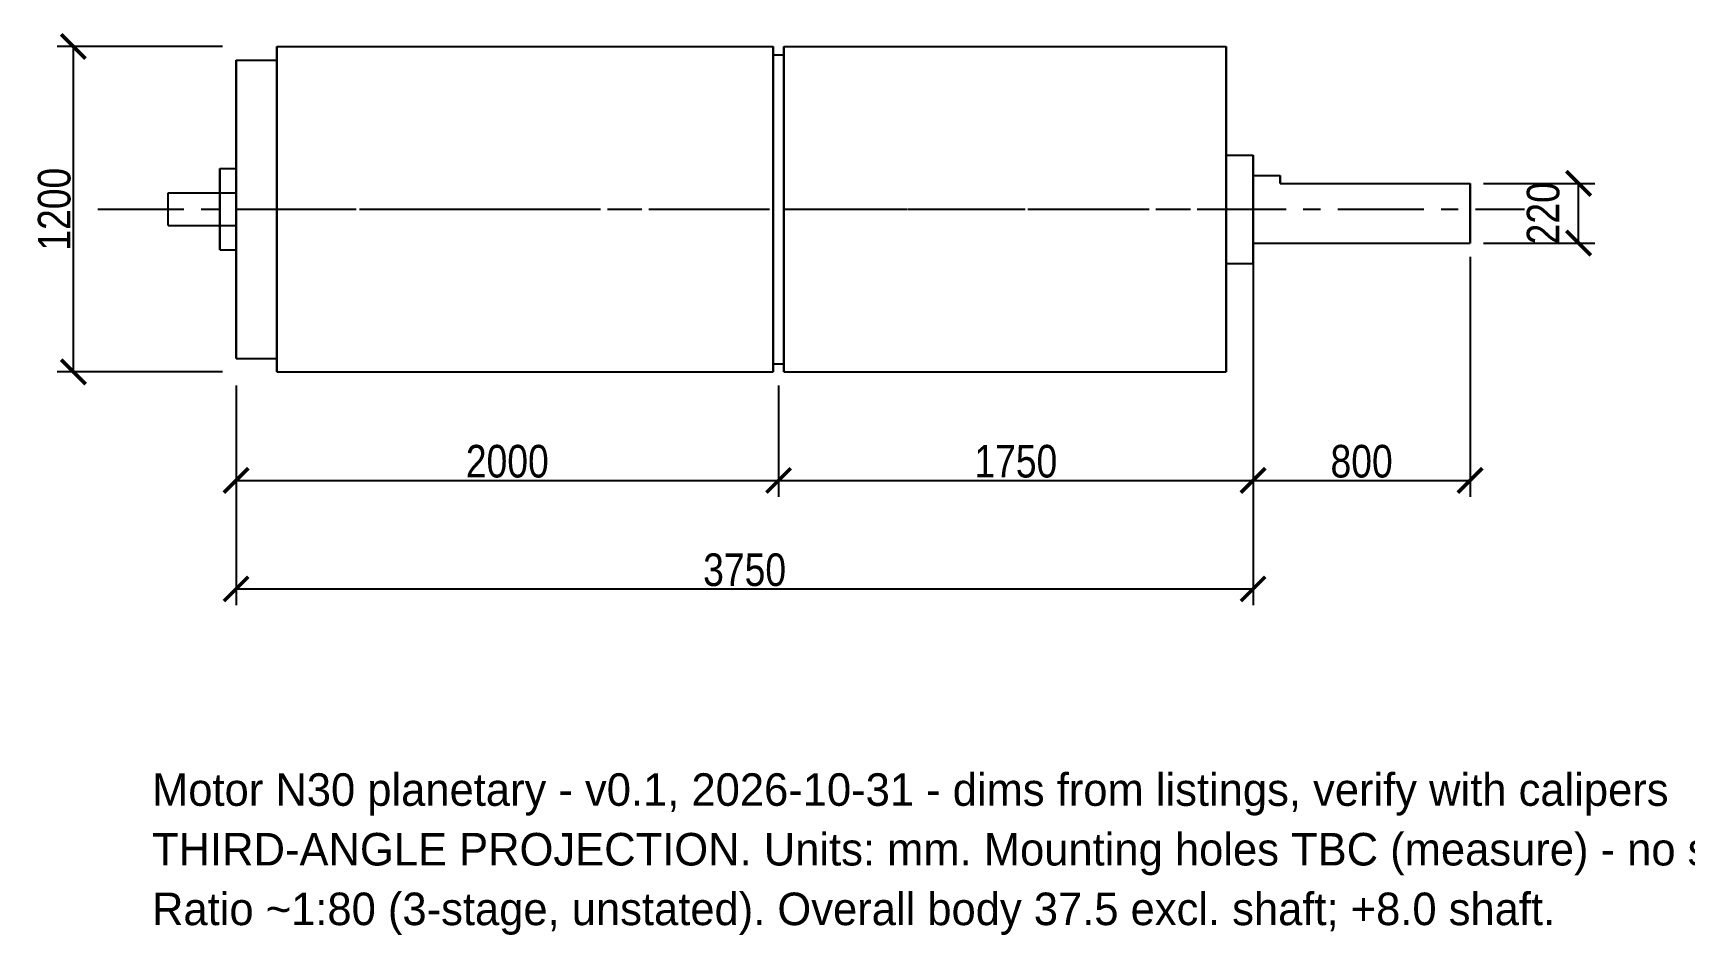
# Model space of a CAD drawing. Header units: millimetres. Extents: x -7.5 to 84.9, y -26.8 to 36.
# Drawn here: x -7.5 to 53.4, y -26.8 to 6.5 of the extents above; entities that cross this region are included whole.
import ezdxf

# ---------------------------------------------------------------- set-up
doc = ezdxf.new("R2010")
doc.units = ezdxf.units.MM
doc.linetypes.add('CENTER', pattern=[5.08, 3.175, -0.635, 0.635, -0.635])
doc.linetypes.add('DASHED', pattern=[1.524, 1.27, -0.254])
for name, color, linetype in [('CENTER', 1, 'CENTER'), ('DIMS', 3, 'Continuous'), ('HIDDEN', 8, 'DASHED'), ('TEXT', 7, 'Continuous'), ('VISIBLE', 7, 'Continuous')]:
    doc.layers.add(name, color=color, linetype=linetype)
doc.styles.add('OpenSansCondensed-Light', font='OpenSansCondensed-Light.ttf')
doc.dimstyles.new('EZDXF', dxfattribs={"dimtxt": 0.25, "dimasz": 0.175, "dimexe": 0.375, "dimexo": 0.125, "dimgap": 0.1, "dimtad": 1, "dimlfac": 100, "dimzin": 12, "dimdsep": 46, "dimtxsty": 'OpenSansCondensed-Light', "dimblk": 'ARCHTICK', "dimcen": 2.5, "dimazin": 3, "dimtfac": 0.5, "dimtmove": 2, "dimatfit": 3})

# ---------------------------------------------------------------- blocks, each defined once
blk = doc.blocks.new('_ARCHTICK')
at = {"color": 0, "linetype": 'BYBLOCK', "const_width": 0.15}
blk.add_lwpolyline([(-0.5, -0.5), (0.5, 0.5)], dxfattribs=at)

msp = doc.modelspace()

# ---------------------------------------------------------------- linework, layer by layer
at = {"layer": 'CENTER'}
msp.add_line((-5.1, 0), (47.5, 0), dxfattribs=at)
at = {"layer": 'HIDDEN'}
for points in [[(0, 0), (0, 0.117), (0, 0.234), (0, 0.3511), (0, 0.4681), (0, 0.5851), (0, 0.7021), (0, 0.8191), (0, 0.9362), (0, 1.0532), (0, 1.1702), (0, 1.2872), (0, 1.4043), (0, 1.5213), (0, 1.6383), (0, 1.7553), (0, 1.8723), (0, 1.9894), (0, 2.1064), (0, 2.2234), (0, 2.3404), (0, 2.4574), (0, 2.5745), (0, 2.6915), (0, 2.8085), (0, 2.9255), (0, 3.0426), (0, 3.1596), (0, 3.2766), (0, 3.3936), (0, 3.5106), (0, 3.6277), (0, 3.7447), (0, 3.8617), (0, 3.9787), (0, 4.0957), (0, 4.2128), (0, 4.3298), (0, 4.4468), (0, 4.5638), (0, 4.6809), (0, 4.7979), (0, 4.9149), (0, 5.0319), (0, 5.1489), (0, 5.266), (0, 5.383), (0, 5.5)], [(1.5, 0), (1.5, 0.1277), (1.5, 0.2553), (1.5, 0.383), (1.5, 0.5106), (1.5, 0.6383), (1.5, 0.766), (1.5, 0.8936), (1.5, 1.0213), (1.5, 1.1489), (1.5, 1.2766), (1.5, 1.4043), (1.5, 1.5319), (1.5, 1.6596), (1.5, 1.7872), (1.5, 1.9149), (1.5, 2.0426), (1.5, 2.1702), (1.5, 2.2979), (1.5, 2.4255), (1.5, 2.5532), (1.5, 2.6809), (1.5, 2.8085), (1.5, 2.9362), (1.5, 3.0638), (1.5, 3.1915), (1.5, 3.3191), (1.5, 3.4468), (1.5, 3.5745), (1.5, 3.7021), (1.5, 3.8298), (1.5, 3.9574), (1.5, 4.0851), (1.5, 4.2128), (1.5, 4.3404), (1.5, 4.4681), (1.5, 4.5957), (1.5, 4.7234), (1.5, 4.8511), (1.5, 4.9787), (1.5, 5.1064), (1.5, 5.234), (1.5, 5.3617), (1.5, 5.4894), (1.5, 5.617), (1.5, 5.7447), (1.5, 5.8723), (1.5, 6)], [(1.5, 0), (1.5, 0.117), (1.5, 0.234), (1.5, 0.3511), (1.5, 0.4681), (1.5, 0.5851), (1.5, 0.7021), (1.5, 0.8191), (1.5, 0.9362), (1.5, 1.0532), (1.5, 1.1702), (1.5, 1.2872), (1.5, 1.4043), (1.5, 1.5213), (1.5, 1.6383), (1.5, 1.7553), (1.5, 1.8723), (1.5, 1.9894), (1.5, 2.1064), (1.5, 2.2234), (1.5, 2.3404), (1.5, 2.4574), (1.5, 2.5745), (1.5, 2.6915), (1.5, 2.8085), (1.5, 2.9255), (1.5, 3.0426), (1.5, 3.1596), (1.5, 3.2766), (1.5, 3.3936), (1.5, 3.5106), (1.5, 3.6277), (1.5, 3.7447), (1.5, 3.8617), (1.5, 3.9787), (1.5, 4.0957), (1.5, 4.2128), (1.5, 4.3298), (1.5, 4.4468), (1.5, 4.5638), (1.5, 4.6809), (1.5, 4.7979), (1.5, 4.9149), (1.5, 5.0319), (1.5, 5.1489), (1.5, 5.266), (1.5, 5.383), (1.5, 5.5)], [(1.5, 5.5), (1.5, 5.266), (1.5, 5.0319), (1.5, 4.7979), (1.5, 4.5638), (1.5, 4.3298), (1.5, 4.0957), (1.5, 3.8617), (1.5, 3.6277), (1.5, 3.3936), (1.5, 3.1596), (1.5, 2.9255), (1.5, 2.6915), (1.5, 2.4574), (1.5, 2.2234), (1.5, 1.9894), (1.5, 1.7553), (1.5, 1.5213), (1.5, 1.2872), (1.5, 1.0532), (1.5, 0.8191), (1.5, 0.5851), (1.5, 0.3511), (1.5, 0.117), (1.5, -0.117), (1.5, -0.3511), (1.5, -0.5851), (1.5, -0.8191), (1.5, -1.0532), (1.5, -1.2872), (1.5, -1.5213), (1.5, -1.7553), (1.5, -1.9894), (1.5, -2.2234), (1.5, -2.4574), (1.5, -2.6915), (1.5, -2.9255), (1.5, -3.1596), (1.5, -3.3936), (1.5, -3.6277), (1.5, -3.8617), (1.5, -4.0957), (1.5, -4.3298), (1.5, -4.5638), (1.5, -4.7979), (1.5, -5.0319), (1.5, -5.266), (1.5, -5.5)], [(19.8, 0), (19.8, 0.1277), (19.8, 0.2553), (19.8, 0.383), (19.8, 0.5106), (19.8, 0.6383), (19.8, 0.766), (19.8, 0.8936), (19.8, 1.0213), (19.8, 1.1489), (19.8, 1.2766), (19.8, 1.4043), (19.8, 1.5319), (19.8, 1.6596), (19.8, 1.7872), (19.8, 1.9149), (19.8, 2.0426), (19.8, 2.1702), (19.8, 2.2979), (19.8, 2.4255), (19.8, 2.5532), (19.8, 2.6809), (19.8, 2.8085), (19.8, 2.9362), (19.8, 3.0638), (19.8, 3.1915), (19.8, 3.3191), (19.8, 3.4468), (19.8, 3.5745), (19.8, 3.7021), (19.8, 3.8298), (19.8, 3.9574), (19.8, 4.0851), (19.8, 4.2128), (19.8, 4.3404), (19.8, 4.4681), (19.8, 4.5957), (19.8, 4.7234), (19.8, 4.8511), (19.8, 4.9787), (19.8, 5.1064), (19.8, 5.234), (19.8, 5.3617), (19.8, 5.4894), (19.8, 5.617), (19.8, 5.7447), (19.8, 5.8723), (19.8, 6)], [(19.8, 0), (19.8, 0.1213), (19.8, 0.2426), (19.8, 0.3638), (19.8, 0.4851), (19.8, 0.6064), (19.8, 0.7277), (19.8, 0.8489), (19.8, 0.9702), (19.8, 1.0915), (19.8, 1.2128), (19.8, 1.334), (19.8, 1.4553), (19.8, 1.5766), (19.8, 1.6979), (19.8, 1.8191), (19.8, 1.9404), (19.8, 2.0617), (19.8, 2.183), (19.8, 2.3043), (19.8, 2.4255), (19.8, 2.5468), (19.8, 2.6681), (19.8, 2.7894), (19.8, 2.9106), (19.8, 3.0319), (19.8, 3.1532), (19.8, 3.2745), (19.8, 3.3957), (19.8, 3.517), (19.8, 3.6383), (19.8, 3.7596), (19.8, 3.8809), (19.8, 4.0021), (19.8, 4.1234), (19.8, 4.2447), (19.8, 4.366), (19.8, 4.4872), (19.8, 4.6085), (19.8, 4.7298), (19.8, 4.8511), (19.8, 4.9723), (19.8, 5.0936), (19.8, 5.2149), (19.8, 5.3362), (19.8, 5.4574), (19.8, 5.5787), (19.8, 5.7)], [(19.8, 5.7), (19.8, 5.4574), (19.8, 5.2149), (19.8, 4.9723), (19.8, 4.7298), (19.8, 4.4872), (19.8, 4.2447), (19.8, 4.0021), (19.8, 3.7596), (19.8, 3.517), (19.8, 3.2745), (19.8, 3.0319), (19.8, 2.7894), (19.8, 2.5468), (19.8, 2.3043), (19.8, 2.0617), (19.8, 1.8191), (19.8, 1.5766), (19.8, 1.334), (19.8, 1.0915), (19.8, 0.8489), (19.8, 0.6064), (19.8, 0.3638), (19.8, 0.1213), (19.8, -0.1213), (19.8, -0.3638), (19.8, -0.6064), (19.8, -0.8489), (19.8, -1.0915), (19.8, -1.334), (19.8, -1.5766), (19.8, -1.8191), (19.8, -2.0617), (19.8, -2.3043), (19.8, -2.5468), (19.8, -2.7894), (19.8, -3.0319), (19.8, -3.2745), (19.8, -3.517), (19.8, -3.7596), (19.8, -4.0021), (19.8, -4.2447), (19.8, -4.4872), (19.8, -4.7298), (19.8, -4.9723), (19.8, -5.2149), (19.8, -5.4574), (19.8, -5.7)], [(20.2, 0), (20.2, 0.1277), (20.2, 0.2553), (20.2, 0.383), (20.2, 0.5106), (20.2, 0.6383), (20.2, 0.766), (20.2, 0.8936), (20.2, 1.0213), (20.2, 1.1489), (20.2, 1.2766), (20.2, 1.4043), (20.2, 1.5319), (20.2, 1.6596), (20.2, 1.7872), (20.2, 1.9149), (20.2, 2.0426), (20.2, 2.1702), (20.2, 2.2979), (20.2, 2.4255), (20.2, 2.5532), (20.2, 2.6809), (20.2, 2.8085), (20.2, 2.9362), (20.2, 3.0638), (20.2, 3.1915), (20.2, 3.3191), (20.2, 3.4468), (20.2, 3.5745), (20.2, 3.7021), (20.2, 3.8298), (20.2, 3.9574), (20.2, 4.0851), (20.2, 4.2128), (20.2, 4.3404), (20.2, 4.4681), (20.2, 4.5957), (20.2, 4.7234), (20.2, 4.8511), (20.2, 4.9787), (20.2, 5.1064), (20.2, 5.234), (20.2, 5.3617), (20.2, 5.4894), (20.2, 5.617), (20.2, 5.7447), (20.2, 5.8723), (20.2, 6)], [(20.2, 0), (20.2, 0.1213), (20.2, 0.2426), (20.2, 0.3638), (20.2, 0.4851), (20.2, 0.6064), (20.2, 0.7277), (20.2, 0.8489), (20.2, 0.9702), (20.2, 1.0915), (20.2, 1.2128), (20.2, 1.334), (20.2, 1.4553), (20.2, 1.5766), (20.2, 1.6979), (20.2, 1.8191), (20.2, 1.9404), (20.2, 2.0617), (20.2, 2.183), (20.2, 2.3043), (20.2, 2.4255), (20.2, 2.5468), (20.2, 2.6681), (20.2, 2.7894), (20.2, 2.9106), (20.2, 3.0319), (20.2, 3.1532), (20.2, 3.2745), (20.2, 3.3957), (20.2, 3.517), (20.2, 3.6383), (20.2, 3.7596), (20.2, 3.8809), (20.2, 4.0021), (20.2, 4.1234), (20.2, 4.2447), (20.2, 4.366), (20.2, 4.4872), (20.2, 4.6085), (20.2, 4.7298), (20.2, 4.8511), (20.2, 4.9723), (20.2, 5.0936), (20.2, 5.2149), (20.2, 5.3362), (20.2, 5.4574), (20.2, 5.5787), (20.2, 5.7)], [(20.2, 5.7), (20.2, 5.4574), (20.2, 5.2149), (20.2, 4.9723), (20.2, 4.7298), (20.2, 4.4872), (20.2, 4.2447), (20.2, 4.0021), (20.2, 3.7596), (20.2, 3.517), (20.2, 3.2745), (20.2, 3.0319), (20.2, 2.7894), (20.2, 2.5468), (20.2, 2.3043), (20.2, 2.0617), (20.2, 1.8191), (20.2, 1.5766), (20.2, 1.334), (20.2, 1.0915), (20.2, 0.8489), (20.2, 0.6064), (20.2, 0.3638), (20.2, 0.1213), (20.2, -0.1213), (20.2, -0.3638), (20.2, -0.6064), (20.2, -0.8489), (20.2, -1.0915), (20.2, -1.334), (20.2, -1.5766), (20.2, -1.8191), (20.2, -2.0617), (20.2, -2.3043), (20.2, -2.5468), (20.2, -2.7894), (20.2, -3.0319), (20.2, -3.2745), (20.2, -3.517), (20.2, -3.7596), (20.2, -4.0021), (20.2, -4.2447), (20.2, -4.4872), (20.2, -4.7298), (20.2, -4.9723), (20.2, -5.2149), (20.2, -5.4574), (20.2, -5.7)], [(36.5, 0), (36.5, 0.1277), (36.5, 0.2553), (36.5, 0.383), (36.5, 0.5106), (36.5, 0.6383), (36.5, 0.766), (36.5, 0.8936), (36.5, 1.0213), (36.5, 1.1489), (36.5, 1.2766), (36.5, 1.4043), (36.5, 1.5319), (36.5, 1.6596), (36.5, 1.7872), (36.5, 1.9149), (36.5, 2.0426), (36.5, 2.1702), (36.5, 2.2979), (36.5, 2.4255), (36.5, 2.5532), (36.5, 2.6809), (36.5, 2.8085), (36.5, 2.9362), (36.5, 3.0638), (36.5, 3.1915), (36.5, 3.3191), (36.5, 3.4468), (36.5, 3.5745), (36.5, 3.7021), (36.5, 3.8298), (36.5, 3.9574), (36.5, 4.0851), (36.5, 4.2128), (36.5, 4.3404), (36.5, 4.4681), (36.5, 4.5957), (36.5, 4.7234), (36.5, 4.8511), (36.5, 4.9787), (36.5, 5.1064), (36.5, 5.234), (36.5, 5.3617), (36.5, 5.4894), (36.5, 5.617), (36.5, 5.7447), (36.5, 5.8723), (36.5, 6)], [(36.5, 0), (36.5, 0.0426), (36.5, 0.0851), (36.5, 0.1277), (36.5, 0.1702), (36.5, 0.2128), (36.5, 0.2553), (36.5, 0.2979), (36.5, 0.3404), (36.5, 0.383), (36.5, 0.4255), (36.5, 0.4681), (36.5, 0.5106), (36.5, 0.5532), (36.5, 0.5957), (36.5, 0.6383), (36.5, 0.6809), (36.5, 0.7234), (36.5, 0.766), (36.5, 0.8085), (36.5, 0.8511), (36.5, 0.8936), (36.5, 0.9362), (36.5, 0.9787), (36.5, 1.0213), (36.5, 1.0638), (36.5, 1.1064), (36.5, 1.1489), (36.5, 1.1915), (36.5, 1.234), (36.5, 1.2766), (36.5, 1.3191), (36.5, 1.3617), (36.5, 1.4043), (36.5, 1.4468), (36.5, 1.4894), (36.5, 1.5319), (36.5, 1.5745), (36.5, 1.617), (36.5, 1.6596), (36.5, 1.7021), (36.5, 1.7447), (36.5, 1.7872), (36.5, 1.8298), (36.5, 1.8723), (36.5, 1.9149), (36.5, 1.9574), (36.5, 2)], [(36.5, 2), (36.5, 1.9149), (36.5, 1.8298), (36.5, 1.7447), (36.5, 1.6596), (36.5, 1.5745), (36.5, 1.4894), (36.5, 1.4043), (36.5, 1.3191), (36.5, 1.234), (36.5, 1.1489), (36.5, 1.0638), (36.5, 0.9787), (36.5, 0.8936), (36.5, 0.8085), (36.5, 0.7234), (36.5, 0.6383), (36.5, 0.5532), (36.5, 0.4681), (36.5, 0.383), (36.5, 0.2979), (36.5, 0.2128), (36.5, 0.1277), (36.5, 0.0426), (36.5, -0.0426), (36.5, -0.1277), (36.5, -0.2128), (36.5, -0.2979), (36.5, -0.383), (36.5, -0.4681), (36.5, -0.5532), (36.5, -0.6383), (36.5, -0.7234), (36.5, -0.8085), (36.5, -0.8936), (36.5, -0.9787), (36.5, -1.0638), (36.5, -1.1489), (36.5, -1.234), (36.5, -1.3191), (36.5, -1.4043), (36.5, -1.4894), (36.5, -1.5745), (36.5, -1.6596), (36.5, -1.7447), (36.5, -1.8298), (36.5, -1.9149), (36.5, -2)], [(37.5, 0), (37.5, 0.0426), (37.5, 0.0851), (37.5, 0.1277), (37.5, 0.1702), (37.5, 0.2128), (37.5, 0.2553), (37.5, 0.2979), (37.5, 0.3404), (37.5, 0.383), (37.5, 0.4255), (37.5, 0.4681), (37.5, 0.5106), (37.5, 0.5532), (37.5, 0.5957), (37.5, 0.6383), (37.5, 0.6809), (37.5, 0.7234), (37.5, 0.766), (37.5, 0.8085), (37.5, 0.8511), (37.5, 0.8936), (37.5, 0.9362), (37.5, 0.9787), (37.5, 1.0213), (37.5, 1.0638), (37.5, 1.1064), (37.5, 1.1489), (37.5, 1.1915), (37.5, 1.234), (37.5, 1.2766), (37.5, 1.3191), (37.5, 1.3617), (37.5, 1.4043), (37.5, 1.4468), (37.5, 1.4894), (37.5, 1.5319), (37.5, 1.5745), (37.5, 1.617), (37.5, 1.6596), (37.5, 1.7021), (37.5, 1.7447), (37.5, 1.7872), (37.5, 1.8298), (37.5, 1.8723), (37.5, 1.9149), (37.5, 1.9574), (37.5, 2)], [(-0.6, 0), (-0.6, 0.0319), (-0.6, 0.0638), (-0.6, 0.0957), (-0.6, 0.1277), (-0.6, 0.1596), (-0.6, 0.1915), (-0.6, 0.2234), (-0.6, 0.2553), (-0.6, 0.2872), (-0.6, 0.3191), (-0.6, 0.3511), (-0.6, 0.383), (-0.6, 0.4149), (-0.6, 0.4468), (-0.6, 0.4787), (-0.6, 0.5106), (-0.6, 0.5426), (-0.6, 0.5745), (-0.6, 0.6064), (-0.6, 0.6383), (-0.6, 0.6702), (-0.6, 0.7021), (-0.6, 0.734), (-0.6, 0.766), (-0.6, 0.7979), (-0.6, 0.8298), (-0.6, 0.8617), (-0.6, 0.8936), (-0.6, 0.9255), (-0.6, 0.9574), (-0.6, 0.9894), (-0.6, 1.0213), (-0.6, 1.0532), (-0.6, 1.0851), (-0.6, 1.117), (-0.6, 1.1489), (-0.6, 1.1809), (-0.6, 1.2128), (-0.6, 1.2447), (-0.6, 1.2766), (-0.6, 1.3085), (-0.6, 1.3404), (-0.6, 1.3723), (-0.6, 1.4043), (-0.6, 1.4362), (-0.6, 1.4681), (-0.6, 1.5)], [(0, 0), (0, 0.0319), (0, 0.0638), (0, 0.0957), (0, 0.1277), (0, 0.1596), (0, 0.1915), (0, 0.2234), (0, 0.2553), (0, 0.2872), (0, 0.3191), (0, 0.3511), (0, 0.383), (0, 0.4149), (0, 0.4468), (0, 0.4787), (0, 0.5106), (0, 0.5426), (0, 0.5745), (0, 0.6064), (0, 0.6383), (0, 0.6702), (0, 0.7021), (0, 0.734), (0, 0.766), (0, 0.7979), (0, 0.8298), (0, 0.8617), (0, 0.8936), (0, 0.9255), (0, 0.9574), (0, 0.9894), (0, 1.0213), (0, 1.0532), (0, 1.0851), (0, 1.117), (0, 1.1489), (0, 1.1809), (0, 1.2128), (0, 1.2447), (0, 1.2766), (0, 1.3085), (0, 1.3404), (0, 1.3723), (0, 1.4043), (0, 1.4362), (0, 1.4681), (0, 1.5)], [(0, 1.5), (0, 1.4362), (0, 1.3723), (0, 1.3085), (0, 1.2447), (0, 1.1809), (0, 1.117), (0, 1.0532), (0, 0.9894), (0, 0.9255), (0, 0.8617), (0, 0.7979), (0, 0.734), (0, 0.6702), (0, 0.6064), (0, 0.5426), (0, 0.4787), (0, 0.4149), (0, 0.3511), (0, 0.2872), (0, 0.2234), (0, 0.1596), (0, 0.0957), (0, 0.0319), (0, -0.0319), (0, -0.0957), (0, -0.1596), (0, -0.2234), (0, -0.2872), (0, -0.3511), (0, -0.4149), (0, -0.4787), (0, -0.5426), (0, -0.6064), (0, -0.6702), (0, -0.734), (0, -0.7979), (0, -0.8617), (0, -0.9255), (0, -0.9894), (0, -1.0532), (0, -1.117), (0, -1.1809), (0, -1.2447), (0, -1.3085), (0, -1.3723), (0, -1.4362), (0, -1.5)], [(37.5, 0), (37.5, 0.0266), (37.5, 0.0532), (37.5, 0.0798), (37.5, 0.1064), (37.5, 0.133), (37.5, 0.1596), (37.5, 0.1862), (37.5, 0.2128), (37.5, 0.2394), (37.5, 0.266), (37.5, 0.2926), (37.5, 0.3191), (37.5, 0.3457), (37.5, 0.3723), (37.5, 0.3989), (37.5, 0.4255), (37.5, 0.4521), (37.5, 0.4787), (37.5, 0.5053), (37.5, 0.5319), (37.5, 0.5585), (37.5, 0.5851), (37.5, 0.6117), (37.5, 0.6383), (37.5, 0.6649), (37.5, 0.6915), (37.5, 0.7181), (37.5, 0.7447), (37.5, 0.7713), (37.5, 0.7979), (37.5, 0.8245), (37.5, 0.8511), (37.5, 0.8777), (37.5, 0.9043), (37.5, 0.9309), (37.5, 0.9574), (37.5, 0.984), (37.5, 1.0106), (37.5, 1.0372), (37.5, 1.0638), (37.5, 1.0904), (37.5, 1.117), (37.5, 1.1436), (37.5, 1.1702), (37.5, 1.1968), (37.5, 1.2234), (37.5, 1.25)], [(37.5, 1.25), (37.5, 1.1968), (37.5, 1.1436), (37.5, 1.0904), (37.5, 1.0372), (37.5, 0.984), (37.5, 0.9309), (37.5, 0.8777), (37.5, 0.8245), (37.5, 0.7713), (37.5, 0.7181), (37.5, 0.6649), (37.5, 0.6117), (37.5, 0.5585), (37.5, 0.5053), (37.5, 0.4521), (37.5, 0.3989), (37.5, 0.3457), (37.5, 0.2926), (37.5, 0.2394), (37.5, 0.1862), (37.5, 0.133), (37.5, 0.0798), (37.5, 0.0266), (37.5, -0.0266), (37.5, -0.0798), (37.5, -0.133), (37.5, -0.1862), (37.5, -0.2394), (37.5, -0.2926), (37.5, -0.3457), (37.5, -0.3989), (37.5, -0.4521), (37.5, -0.5053), (37.5, -0.5585), (37.5, -0.6117), (37.5, -0.6649), (37.5, -0.7181), (37.5, -0.7713), (37.5, -0.8245), (37.5, -0.8777), (37.5, -0.9309), (37.5, -0.984), (37.5, -1.0372), (37.5, -1.0904), (37.5, -1.1436), (37.5, -1.1968), (37.5, -1.25)], [(38.501, 0.95), (38.501, 0.9564), (38.501, 0.9628), (38.501, 0.9691), (38.501, 0.9755), (38.501, 0.9819), (38.501, 0.9883), (38.501, 0.9947), (38.501, 1.0011), (38.501, 1.0074), (38.501, 1.0138), (38.501, 1.0202), (38.501, 1.0266), (38.501, 1.033), (38.501, 1.0394), (38.501, 1.0457), (38.501, 1.0521), (38.501, 1.0585), (38.501, 1.0649), (38.501, 1.0713), (38.501, 1.0777), (38.501, 1.084), (38.501, 1.0904), (38.501, 1.0968), (38.501, 1.1032), (38.501, 1.1096), (38.501, 1.116), (38.501, 1.1223), (38.501, 1.1287), (38.501, 1.1351), (38.501, 1.1415), (38.501, 1.1479), (38.501, 1.1543), (38.501, 1.1606), (38.501, 1.167), (38.501, 1.1734), (38.501, 1.1798), (38.501, 1.1862), (38.501, 1.1926), (38.501, 1.1989), (38.501, 1.2053), (38.501, 1.2117), (38.501, 1.2181), (38.501, 1.2245), (38.501, 1.2309), (38.501, 1.2372), (38.501, 1.2436), (38.501, 1.25)], [(38.501, 0.95), (45.5, 0.95)], [(45.5, 0), (45.5, 0.0202), (45.5, 0.0404), (45.5, 0.0606), (45.5, 0.0809), (45.5, 0.1011), (45.5, 0.1213), (45.5, 0.1415), (45.5, 0.1617), (45.5, 0.1819), (45.5, 0.2021), (45.5, 0.2223), (45.5, 0.2426), (45.5, 0.2628), (45.5, 0.283), (45.5, 0.3032), (45.5, 0.3234), (45.5, 0.3436), (45.5, 0.3638), (45.5, 0.384), (45.5, 0.4043), (45.5, 0.4245), (45.5, 0.4447), (45.5, 0.4649), (45.5, 0.4851), (45.5, 0.5053), (45.5, 0.5255), (45.5, 0.5457), (45.5, 0.566), (45.5, 0.5862), (45.5, 0.6064), (45.5, 0.6266), (45.5, 0.6468), (45.5, 0.667), (45.5, 0.6872), (45.5, 0.7074), (45.5, 0.7277), (45.5, 0.7479), (45.5, 0.7681), (45.5, 0.7883), (45.5, 0.8085), (45.5, 0.8287), (45.5, 0.8489), (45.5, 0.8691), (45.5, 0.8894), (45.5, 0.9096), (45.5, 0.9298), (45.5, 0.95)], [(-2.5, 0.6), (0, 0.6)], [(-2.5, -0.6), (-2.5, 0.6)], [(-2.5, 0.6), (0, 0.6)], [(-2.5, -0.6), (-2.5, 0.6)], [(-2.5, 0.6), (0, 0.6)], [(-2.5, -0.6), (-2.5, 0.6)], [(-0.6, 0.6), (-0.6, 0.5745), (-0.6, 0.5489), (-0.6, 0.5234), (-0.6, 0.4979), (-0.6, 0.4723), (-0.6, 0.4468), (-0.6, 0.4213), (-0.6, 0.3957), (-0.6, 0.3702), (-0.6, 0.3447), (-0.6, 0.3191), (-0.6, 0.2936), (-0.6, 0.2681), (-0.6, 0.2426), (-0.6, 0.217), (-0.6, 0.1915), (-0.6, 0.166), (-0.6, 0.1404), (-0.6, 0.1149), (-0.6, 0.0894), (-0.6, 0.0638), (-0.6, 0.0383), (-0.6, 0.0128), (-0.6, -0.0128), (-0.6, -0.0383), (-0.6, -0.0638), (-0.6, -0.0894), (-0.6, -0.1149), (-0.6, -0.1404), (-0.6, -0.166), (-0.6, -0.1915), (-0.6, -0.217), (-0.6, -0.2426), (-0.6, -0.2681), (-0.6, -0.2936), (-0.6, -0.3191), (-0.6, -0.3447), (-0.6, -0.3702), (-0.6, -0.3957), (-0.6, -0.4213), (-0.6, -0.4468), (-0.6, -0.4723), (-0.6, -0.4979), (-0.6, -0.5234), (-0.6, -0.5489), (-0.6, -0.5745), (-0.6, -0.6)], [(0, -0.6), (0, 0.6)], [(0, -0.6), (0, 0.6)], [(0, -0.6), (0, 0.6)], [(0, -0.6), (0, 0.6)], [(-2.5, -0.6), (0, -0.6)], [(-2.5, -0.6), (0, -0.6)], [(-2.5, -0.6), (0, -0.6)], [(-0.6, -1.5), (-0.6, -1.4681), (-0.6, -1.4362), (-0.6, -1.4043), (-0.6, -1.3723), (-0.6, -1.3404), (-0.6, -1.3085), (-0.6, -1.2766), (-0.6, -1.2447), (-0.6, -1.2128), (-0.6, -1.1809), (-0.6, -1.1489), (-0.6, -1.117), (-0.6, -1.0851), (-0.6, -1.0532), (-0.6, -1.0213), (-0.6, -0.9894), (-0.6, -0.9574), (-0.6, -0.9255), (-0.6, -0.8936), (-0.6, -0.8617), (-0.6, -0.8298), (-0.6, -0.7979), (-0.6, -0.766), (-0.6, -0.734), (-0.6, -0.7021), (-0.6, -0.6702), (-0.6, -0.6383), (-0.6, -0.6064), (-0.6, -0.5745), (-0.6, -0.5426), (-0.6, -0.5106), (-0.6, -0.4787), (-0.6, -0.4468), (-0.6, -0.4149), (-0.6, -0.383), (-0.6, -0.3511), (-0.6, -0.3191), (-0.6, -0.2872), (-0.6, -0.2553), (-0.6, -0.2234), (-0.6, -0.1915), (-0.6, -0.1596), (-0.6, -0.1277), (-0.6, -0.0957), (-0.6, -0.0638), (-0.6, -0.0319), (-0.6, 0)], [(0, -5.5), (0, -5.383), (0, -5.266), (0, -5.1489), (0, -5.0319), (0, -4.9149), (0, -4.7979), (0, -4.6809), (0, -4.5638), (0, -4.4468), (0, -4.3298), (0, -4.2128), (0, -4.0957), (0, -3.9787), (0, -3.8617), (0, -3.7447), (0, -3.6277), (0, -3.5106), (0, -3.3936), (0, -3.2766), (0, -3.1596), (0, -3.0426), (0, -2.9255), (0, -2.8085), (0, -2.6915), (0, -2.5745), (0, -2.4574), (0, -2.3404), (0, -2.2234), (0, -2.1064), (0, -1.9894), (0, -1.8723), (0, -1.7553), (0, -1.6383), (0, -1.5213), (0, -1.4043), (0, -1.2872), (0, -1.1702), (0, -1.0532), (0, -0.9362), (0, -0.8191), (0, -0.7021), (0, -0.5851), (0, -0.4681), (0, -0.3511), (0, -0.234), (0, -0.117), (0, 0)], [(0, -1.5), (0, -1.4681), (0, -1.4362), (0, -1.4043), (0, -1.3723), (0, -1.3404), (0, -1.3085), (0, -1.2766), (0, -1.2447), (0, -1.2128), (0, -1.1809), (0, -1.1489), (0, -1.117), (0, -1.0851), (0, -1.0532), (0, -1.0213), (0, -0.9894), (0, -0.9574), (0, -0.9255), (0, -0.8936), (0, -0.8617), (0, -0.8298), (0, -0.7979), (0, -0.766), (0, -0.734), (0, -0.7021), (0, -0.6702), (0, -0.6383), (0, -0.6064), (0, -0.5745), (0, -0.5426), (0, -0.5106), (0, -0.4787), (0, -0.4468), (0, -0.4149), (0, -0.383), (0, -0.3511), (0, -0.3191), (0, -0.2872), (0, -0.2553), (0, -0.2234), (0, -0.1915), (0, -0.1596), (0, -0.1277), (0, -0.0957), (0, -0.0638), (0, -0.0319), (0, 0)], [(1.5, 0), (19.8, 0)], [(1.5, -6), (1.5, -5.8723), (1.5, -5.7447), (1.5, -5.617), (1.5, -5.4894), (1.5, -5.3617), (1.5, -5.234), (1.5, -5.1064), (1.5, -4.9787), (1.5, -4.8511), (1.5, -4.7234), (1.5, -4.5957), (1.5, -4.4681), (1.5, -4.3404), (1.5, -4.2128), (1.5, -4.0851), (1.5, -3.9574), (1.5, -3.8298), (1.5, -3.7021), (1.5, -3.5745), (1.5, -3.4468), (1.5, -3.3191), (1.5, -3.1915), (1.5, -3.0638), (1.5, -2.9362), (1.5, -2.8085), (1.5, -2.6809), (1.5, -2.5532), (1.5, -2.4255), (1.5, -2.2979), (1.5, -2.1702), (1.5, -2.0426), (1.5, -1.9149), (1.5, -1.7872), (1.5, -1.6596), (1.5, -1.5319), (1.5, -1.4043), (1.5, -1.2766), (1.5, -1.1489), (1.5, -1.0213), (1.5, -0.8936), (1.5, -0.766), (1.5, -0.6383), (1.5, -0.5106), (1.5, -0.383), (1.5, -0.2553), (1.5, -0.1277), (1.5, 0)], [(1.5, -5.5), (1.5, -5.383), (1.5, -5.266), (1.5, -5.1489), (1.5, -5.0319), (1.5, -4.9149), (1.5, -4.7979), (1.5, -4.6809), (1.5, -4.5638), (1.5, -4.4468), (1.5, -4.3298), (1.5, -4.2128), (1.5, -4.0957), (1.5, -3.9787), (1.5, -3.8617), (1.5, -3.7447), (1.5, -3.6277), (1.5, -3.5106), (1.5, -3.3936), (1.5, -3.2766), (1.5, -3.1596), (1.5, -3.0426), (1.5, -2.9255), (1.5, -2.8085), (1.5, -2.6915), (1.5, -2.5745), (1.5, -2.4574), (1.5, -2.3404), (1.5, -2.2234), (1.5, -2.1064), (1.5, -1.9894), (1.5, -1.8723), (1.5, -1.7553), (1.5, -1.6383), (1.5, -1.5213), (1.5, -1.4043), (1.5, -1.2872), (1.5, -1.1702), (1.5, -1.0532), (1.5, -0.9362), (1.5, -0.8191), (1.5, -0.7021), (1.5, -0.5851), (1.5, -0.4681), (1.5, -0.3511), (1.5, -0.234), (1.5, -0.117), (1.5, 0)], [(19.8, -6), (19.8, -5.8723), (19.8, -5.7447), (19.8, -5.617), (19.8, -5.4894), (19.8, -5.3617), (19.8, -5.234), (19.8, -5.1064), (19.8, -4.9787), (19.8, -4.8511), (19.8, -4.7234), (19.8, -4.5957), (19.8, -4.4681), (19.8, -4.3404), (19.8, -4.2128), (19.8, -4.0851), (19.8, -3.9574), (19.8, -3.8298), (19.8, -3.7021), (19.8, -3.5745), (19.8, -3.4468), (19.8, -3.3191), (19.8, -3.1915), (19.8, -3.0638), (19.8, -2.9362), (19.8, -2.8085), (19.8, -2.6809), (19.8, -2.5532), (19.8, -2.4255), (19.8, -2.2979), (19.8, -2.1702), (19.8, -2.0426), (19.8, -1.9149), (19.8, -1.7872), (19.8, -1.6596), (19.8, -1.5319), (19.8, -1.4043), (19.8, -1.2766), (19.8, -1.1489), (19.8, -1.0213), (19.8, -0.8936), (19.8, -0.766), (19.8, -0.6383), (19.8, -0.5106), (19.8, -0.383), (19.8, -0.2553), (19.8, -0.1277), (19.8, 0)], [(19.8, -5.7), (19.8, -5.5787), (19.8, -5.4574), (19.8, -5.3362), (19.8, -5.2149), (19.8, -5.0936), (19.8, -4.9723), (19.8, -4.8511), (19.8, -4.7298), (19.8, -4.6085), (19.8, -4.4872), (19.8, -4.366), (19.8, -4.2447), (19.8, -4.1234), (19.8, -4.0021), (19.8, -3.8809), (19.8, -3.7596), (19.8, -3.6383), (19.8, -3.517), (19.8, -3.3957), (19.8, -3.2745), (19.8, -3.1532), (19.8, -3.0319), (19.8, -2.9106), (19.8, -2.7894), (19.8, -2.6681), (19.8, -2.5468), (19.8, -2.4255), (19.8, -2.3043), (19.8, -2.183), (19.8, -2.0617), (19.8, -1.9404), (19.8, -1.8191), (19.8, -1.6979), (19.8, -1.5766), (19.8, -1.4553), (19.8, -1.334), (19.8, -1.2128), (19.8, -1.0915), (19.8, -0.9702), (19.8, -0.8489), (19.8, -0.7277), (19.8, -0.6064), (19.8, -0.4851), (19.8, -0.3638), (19.8, -0.2426), (19.8, -0.1213), (19.8, 0)], [(20.2, -5.7), (20.2, -5.5787), (20.2, -5.4574), (20.2, -5.3362), (20.2, -5.2149), (20.2, -5.0936), (20.2, -4.9723), (20.2, -4.8511), (20.2, -4.7298), (20.2, -4.6085), (20.2, -4.4872), (20.2, -4.366), (20.2, -4.2447), (20.2, -4.1234), (20.2, -4.0021), (20.2, -3.8809), (20.2, -3.7596), (20.2, -3.6383), (20.2, -3.517), (20.2, -3.3957), (20.2, -3.2745), (20.2, -3.1532), (20.2, -3.0319), (20.2, -2.9106), (20.2, -2.7894), (20.2, -2.6681), (20.2, -2.5468), (20.2, -2.4255), (20.2, -2.3043), (20.2, -2.183), (20.2, -2.0617), (20.2, -1.9404), (20.2, -1.8191), (20.2, -1.6979), (20.2, -1.5766), (20.2, -1.4553), (20.2, -1.334), (20.2, -1.2128), (20.2, -1.0915), (20.2, -0.9702), (20.2, -0.8489), (20.2, -0.7277), (20.2, -0.6064), (20.2, -0.4851), (20.2, -0.3638), (20.2, -0.2426), (20.2, -0.1213), (20.2, 0)], [(20.2, -6), (20.2, -5.8723), (20.2, -5.7447), (20.2, -5.617), (20.2, -5.4894), (20.2, -5.3617), (20.2, -5.234), (20.2, -5.1064), (20.2, -4.9787), (20.2, -4.8511), (20.2, -4.7234), (20.2, -4.5957), (20.2, -4.4681), (20.2, -4.3404), (20.2, -4.2128), (20.2, -4.0851), (20.2, -3.9574), (20.2, -3.8298), (20.2, -3.7021), (20.2, -3.5745), (20.2, -3.4468), (20.2, -3.3191), (20.2, -3.1915), (20.2, -3.0638), (20.2, -2.9362), (20.2, -2.8085), (20.2, -2.6809), (20.2, -2.5532), (20.2, -2.4255), (20.2, -2.2979), (20.2, -2.1702), (20.2, -2.0426), (20.2, -1.9149), (20.2, -1.7872), (20.2, -1.6596), (20.2, -1.5319), (20.2, -1.4043), (20.2, -1.2766), (20.2, -1.1489), (20.2, -1.0213), (20.2, -0.8936), (20.2, -0.766), (20.2, -0.6383), (20.2, -0.5106), (20.2, -0.383), (20.2, -0.2553), (20.2, -0.1277), (20.2, 0)], [(20.2, 0), (36.5, 0)], [(36.5, -6), (36.5, -5.8723), (36.5, -5.7447), (36.5, -5.617), (36.5, -5.4894), (36.5, -5.3617), (36.5, -5.234), (36.5, -5.1064), (36.5, -4.9787), (36.5, -4.8511), (36.5, -4.7234), (36.5, -4.5957), (36.5, -4.4681), (36.5, -4.3404), (36.5, -4.2128), (36.5, -4.0851), (36.5, -3.9574), (36.5, -3.8298), (36.5, -3.7021), (36.5, -3.5745), (36.5, -3.4468), (36.5, -3.3191), (36.5, -3.1915), (36.5, -3.0638), (36.5, -2.9362), (36.5, -2.8085), (36.5, -2.6809), (36.5, -2.5532), (36.5, -2.4255), (36.5, -2.2979), (36.5, -2.1702), (36.5, -2.0426), (36.5, -1.9149), (36.5, -1.7872), (36.5, -1.6596), (36.5, -1.5319), (36.5, -1.4043), (36.5, -1.2766), (36.5, -1.1489), (36.5, -1.0213), (36.5, -0.8936), (36.5, -0.766), (36.5, -0.6383), (36.5, -0.5106), (36.5, -0.383), (36.5, -0.2553), (36.5, -0.1277), (36.5, 0)], [(36.5, -2), (36.5, -1.9574), (36.5, -1.9149), (36.5, -1.8723), (36.5, -1.8298), (36.5, -1.7872), (36.5, -1.7447), (36.5, -1.7021), (36.5, -1.6596), (36.5, -1.617), (36.5, -1.5745), (36.5, -1.5319), (36.5, -1.4894), (36.5, -1.4468), (36.5, -1.4043), (36.5, -1.3617), (36.5, -1.3191), (36.5, -1.2766), (36.5, -1.234), (36.5, -1.1915), (36.5, -1.1489), (36.5, -1.1064), (36.5, -1.0638), (36.5, -1.0213), (36.5, -0.9787), (36.5, -0.9362), (36.5, -0.8936), (36.5, -0.8511), (36.5, -0.8085), (36.5, -0.766), (36.5, -0.7234), (36.5, -0.6809), (36.5, -0.6383), (36.5, -0.5957), (36.5, -0.5532), (36.5, -0.5106), (36.5, -0.4681), (36.5, -0.4255), (36.5, -0.383), (36.5, -0.3404), (36.5, -0.2979), (36.5, -0.2553), (36.5, -0.2128), (36.5, -0.1702), (36.5, -0.1277), (36.5, -0.0851), (36.5, -0.0426), (36.5, 0)], [(37.5, -2), (37.5, -1.9574), (37.5, -1.9149), (37.5, -1.8723), (37.5, -1.8298), (37.5, -1.7872), (37.5, -1.7447), (37.5, -1.7021), (37.5, -1.6596), (37.5, -1.617), (37.5, -1.5745), (37.5, -1.5319), (37.5, -1.4894), (37.5, -1.4468), (37.5, -1.4043), (37.5, -1.3617), (37.5, -1.3191), (37.5, -1.2766), (37.5, -1.234), (37.5, -1.1915), (37.5, -1.1489), (37.5, -1.1064), (37.5, -1.0638), (37.5, -1.0213), (37.5, -0.9787), (37.5, -0.9362), (37.5, -0.8936), (37.5, -0.8511), (37.5, -0.8085), (37.5, -0.766), (37.5, -0.7234), (37.5, -0.6809), (37.5, -0.6383), (37.5, -0.5957), (37.5, -0.5532), (37.5, -0.5106), (37.5, -0.4681), (37.5, -0.4255), (37.5, -0.383), (37.5, -0.3404), (37.5, -0.2979), (37.5, -0.2553), (37.5, -0.2128), (37.5, -0.1702), (37.5, -0.1277), (37.5, -0.0851), (37.5, -0.0426), (37.5, 0)], [(37.5, -1.25), (37.5, -1.2234), (37.5, -1.1968), (37.5, -1.1702), (37.5, -1.1436), (37.5, -1.117), (37.5, -1.0904), (37.5, -1.0638), (37.5, -1.0372), (37.5, -1.0106), (37.5, -0.984), (37.5, -0.9574), (37.5, -0.9309), (37.5, -0.9043), (37.5, -0.8777), (37.5, -0.8511), (37.5, -0.8245), (37.5, -0.7979), (37.5, -0.7713), (37.5, -0.7447), (37.5, -0.7181), (37.5, -0.6915), (37.5, -0.6649), (37.5, -0.6383), (37.5, -0.6117), (37.5, -0.5851), (37.5, -0.5585), (37.5, -0.5319), (37.5, -0.5053), (37.5, -0.4787), (37.5, -0.4521), (37.5, -0.4255), (37.5, -0.3989), (37.5, -0.3723), (37.5, -0.3457), (37.5, -0.3191), (37.5, -0.2926), (37.5, -0.266), (37.5, -0.2394), (37.5, -0.2128), (37.5, -0.1862), (37.5, -0.1596), (37.5, -0.133), (37.5, -0.1064), (37.5, -0.0798), (37.5, -0.0532), (37.5, -0.0266), (37.5, 0)], [(45.5, -1.25), (45.5, -1.2234), (45.5, -1.1968), (45.5, -1.1702), (45.5, -1.1436), (45.5, -1.117), (45.5, -1.0904), (45.5, -1.0638), (45.5, -1.0372), (45.5, -1.0106), (45.5, -0.984), (45.5, -0.9574), (45.5, -0.9309), (45.5, -0.9043), (45.5, -0.8777), (45.5, -0.8511), (45.5, -0.8245), (45.5, -0.7979), (45.5, -0.7713), (45.5, -0.7447), (45.5, -0.7181), (45.5, -0.6915), (45.5, -0.6649), (45.5, -0.6383), (45.5, -0.6117), (45.5, -0.5851), (45.5, -0.5585), (45.5, -0.5319), (45.5, -0.5053), (45.5, -0.4787), (45.5, -0.4521), (45.5, -0.4255), (45.5, -0.3989), (45.5, -0.3723), (45.5, -0.3457), (45.5, -0.3191), (45.5, -0.2926), (45.5, -0.266), (45.5, -0.2394), (45.5, -0.2128), (45.5, -0.1862), (45.5, -0.1596), (45.5, -0.133), (45.5, -0.1064), (45.5, -0.0798), (45.5, -0.0532), (45.5, -0.0266), (45.5, 0)]]:
    msp.add_lwpolyline(points, dxfattribs=at)
at = {"layer": 'VISIBLE'}
for points in [[(0, 5.5), (0, 5.266), (0, 5.0319), (0, 4.7979), (0, 4.5638), (0, 4.3298), (0, 4.0957), (0, 3.8617), (0, 3.6277), (0, 3.3936), (0, 3.1596), (0, 2.9255), (0, 2.6915), (0, 2.4574), (0, 2.2234), (0, 1.9894), (0, 1.7553), (0, 1.5213), (0, 1.2872), (0, 1.0532), (0, 0.8191), (0, 0.5851), (0, 0.3511), (0, 0.117), (0, -0.117), (0, -0.3511), (0, -0.5851), (0, -0.8191), (0, -1.0532), (0, -1.2872), (0, -1.5213), (0, -1.7553), (0, -1.9894), (0, -2.2234), (0, -2.4574), (0, -2.6915), (0, -2.9255), (0, -3.1596), (0, -3.3936), (0, -3.6277), (0, -3.8617), (0, -4.0957), (0, -4.3298), (0, -4.5638), (0, -4.7979), (0, -5.0319), (0, -5.266), (0, -5.5)], [(0, 5.5), (1.5, 5.5)], [(1.5, 6), (1.5, 5.7447), (1.5, 5.4894), (1.5, 5.234), (1.5, 4.9787), (1.5, 4.7234), (1.5, 4.4681), (1.5, 4.2128), (1.5, 3.9574), (1.5, 3.7021), (1.5, 3.4468), (1.5, 3.1915), (1.5, 2.9362), (1.5, 2.6809), (1.5, 2.4255), (1.5, 2.1702), (1.5, 1.9149), (1.5, 1.6596), (1.5, 1.4043), (1.5, 1.1489), (1.5, 0.8936), (1.5, 0.6383), (1.5, 0.383), (1.5, 0.1277), (1.5, -0.1277), (1.5, -0.383), (1.5, -0.6383), (1.5, -0.8936), (1.5, -1.1489), (1.5, -1.4043), (1.5, -1.6596), (1.5, -1.9149), (1.5, -2.1702), (1.5, -2.4255), (1.5, -2.6809), (1.5, -2.9362), (1.5, -3.1915), (1.5, -3.4468), (1.5, -3.7021), (1.5, -3.9574), (1.5, -4.2128), (1.5, -4.4681), (1.5, -4.7234), (1.5, -4.9787), (1.5, -5.234), (1.5, -5.4894), (1.5, -5.7447), (1.5, -6)], [(1.5, 6), (19.8, 6)], [(19.8, 6), (19.8, 5.7447), (19.8, 5.4894), (19.8, 5.234), (19.8, 4.9787), (19.8, 4.7234), (19.8, 4.4681), (19.8, 4.2128), (19.8, 3.9574), (19.8, 3.7021), (19.8, 3.4468), (19.8, 3.1915), (19.8, 2.9362), (19.8, 2.6809), (19.8, 2.4255), (19.8, 2.1702), (19.8, 1.9149), (19.8, 1.6596), (19.8, 1.4043), (19.8, 1.1489), (19.8, 0.8936), (19.8, 0.6383), (19.8, 0.383), (19.8, 0.1277), (19.8, -0.1277), (19.8, -0.383), (19.8, -0.6383), (19.8, -0.8936), (19.8, -1.1489), (19.8, -1.4043), (19.8, -1.6596), (19.8, -1.9149), (19.8, -2.1702), (19.8, -2.4255), (19.8, -2.6809), (19.8, -2.9362), (19.8, -3.1915), (19.8, -3.4468), (19.8, -3.7021), (19.8, -3.9574), (19.8, -4.2128), (19.8, -4.4681), (19.8, -4.7234), (19.8, -4.9787), (19.8, -5.234), (19.8, -5.4894), (19.8, -5.7447), (19.8, -6)], [(19.8, 5.7), (20.2, 5.7)], [(20.2, 6), (20.2, 5.7447), (20.2, 5.4894), (20.2, 5.234), (20.2, 4.9787), (20.2, 4.7234), (20.2, 4.4681), (20.2, 4.2128), (20.2, 3.9574), (20.2, 3.7021), (20.2, 3.4468), (20.2, 3.1915), (20.2, 2.9362), (20.2, 2.6809), (20.2, 2.4255), (20.2, 2.1702), (20.2, 1.9149), (20.2, 1.6596), (20.2, 1.4043), (20.2, 1.1489), (20.2, 0.8936), (20.2, 0.6383), (20.2, 0.383), (20.2, 0.1277), (20.2, -0.1277), (20.2, -0.383), (20.2, -0.6383), (20.2, -0.8936), (20.2, -1.1489), (20.2, -1.4043), (20.2, -1.6596), (20.2, -1.9149), (20.2, -2.1702), (20.2, -2.4255), (20.2, -2.6809), (20.2, -2.9362), (20.2, -3.1915), (20.2, -3.4468), (20.2, -3.7021), (20.2, -3.9574), (20.2, -4.2128), (20.2, -4.4681), (20.2, -4.7234), (20.2, -4.9787), (20.2, -5.234), (20.2, -5.4894), (20.2, -5.7447), (20.2, -6)], [(20.2, 6), (36.5, 6)], [(36.5, 6), (36.5, 5.7447), (36.5, 5.4894), (36.5, 5.234), (36.5, 4.9787), (36.5, 4.7234), (36.5, 4.4681), (36.5, 4.2128), (36.5, 3.9574), (36.5, 3.7021), (36.5, 3.4468), (36.5, 3.1915), (36.5, 2.9362), (36.5, 2.6809), (36.5, 2.4255), (36.5, 2.1702), (36.5, 1.9149), (36.5, 1.6596), (36.5, 1.4043), (36.5, 1.1489), (36.5, 0.8936), (36.5, 0.6383), (36.5, 0.383), (36.5, 0.1277), (36.5, -0.1277), (36.5, -0.383), (36.5, -0.6383), (36.5, -0.8936), (36.5, -1.1489), (36.5, -1.4043), (36.5, -1.6596), (36.5, -1.9149), (36.5, -2.1702), (36.5, -2.4255), (36.5, -2.6809), (36.5, -2.9362), (36.5, -3.1915), (36.5, -3.4468), (36.5, -3.7021), (36.5, -3.9574), (36.5, -4.2128), (36.5, -4.4681), (36.5, -4.7234), (36.5, -4.9787), (36.5, -5.234), (36.5, -5.4894), (36.5, -5.7447), (36.5, -6)], [(36.5, 2), (37.5, 2)], [(37.5, 2), (37.5, 1.9149), (37.5, 1.8298), (37.5, 1.7447), (37.5, 1.6596), (37.5, 1.5745), (37.5, 1.4894), (37.5, 1.4043), (37.5, 1.3191), (37.5, 1.234), (37.5, 1.1489), (37.5, 1.0638), (37.5, 0.9787), (37.5, 0.8936), (37.5, 0.8085), (37.5, 0.7234), (37.5, 0.6383), (37.5, 0.5532), (37.5, 0.4681), (37.5, 0.383), (37.5, 0.2979), (37.5, 0.2128), (37.5, 0.1277), (37.5, 0.0426), (37.5, -0.0426), (37.5, -0.1277), (37.5, -0.2128), (37.5, -0.2979), (37.5, -0.383), (37.5, -0.4681), (37.5, -0.5532), (37.5, -0.6383), (37.5, -0.7234), (37.5, -0.8085), (37.5, -0.8936), (37.5, -0.9787), (37.5, -1.0638), (37.5, -1.1489), (37.5, -1.234), (37.5, -1.3191), (37.5, -1.4043), (37.5, -1.4894), (37.5, -1.5745), (37.5, -1.6596), (37.5, -1.7447), (37.5, -1.8298), (37.5, -1.9149), (37.5, -2)], [(-0.6, 1.5), (-0.6, 1.4809), (-0.6, 1.4617), (-0.6, 1.4426), (-0.6, 1.4234), (-0.6, 1.4043), (-0.6, 1.3851), (-0.6, 1.366), (-0.6, 1.3468), (-0.6, 1.3277), (-0.6, 1.3085), (-0.6, 1.2894), (-0.6, 1.2702), (-0.6, 1.2511), (-0.6, 1.2319), (-0.6, 1.2128), (-0.6, 1.1936), (-0.6, 1.1745), (-0.6, 1.1553), (-0.6, 1.1362), (-0.6, 1.117), (-0.6, 1.0979), (-0.6, 1.0787), (-0.6, 1.0596), (-0.6, 1.0404), (-0.6, 1.0213), (-0.6, 1.0021), (-0.6, 0.983), (-0.6, 0.9638), (-0.6, 0.9447), (-0.6, 0.9255), (-0.6, 0.9064), (-0.6, 0.8872), (-0.6, 0.8681), (-0.6, 0.8489), (-0.6, 0.8298), (-0.6, 0.8106), (-0.6, 0.7915), (-0.6, 0.7723), (-0.6, 0.7532), (-0.6, 0.734), (-0.6, 0.7149), (-0.6, 0.6957), (-0.6, 0.6766), (-0.6, 0.6574), (-0.6, 0.6383), (-0.6, 0.6191), (-0.6, 0.6)], [(-0.6, 1.5), (0, 1.5)], [(37.5, 1.25), (38.501, 1.25)], [(38.501, 1.25), (38.501, 1.2436), (38.501, 1.2372), (38.501, 1.2309), (38.501, 1.2245), (38.501, 1.2181), (38.501, 1.2117), (38.501, 1.2053), (38.501, 1.1989), (38.501, 1.1926), (38.501, 1.1862), (38.501, 1.1798), (38.501, 1.1734), (38.501, 1.167), (38.501, 1.1606), (38.501, 1.1543), (38.501, 1.1479), (38.501, 1.1415), (38.501, 1.1351), (38.501, 1.1287), (38.501, 1.1223), (38.501, 1.116), (38.501, 1.1096), (38.501, 1.1032), (38.501, 1.0968), (38.501, 1.0904), (38.501, 1.084), (38.501, 1.0777), (38.501, 1.0713), (38.501, 1.0649), (38.501, 1.0585), (38.501, 1.0521), (38.501, 1.0457), (38.501, 1.0394), (38.501, 1.033), (38.501, 1.0266), (38.501, 1.0202), (38.501, 1.0138), (38.501, 1.0074), (38.501, 1.0011), (38.501, 0.9947), (38.501, 0.9883), (38.501, 0.9819), (38.501, 0.9755), (38.501, 0.9691), (38.501, 0.9628), (38.501, 0.9564), (38.501, 0.95)], [(38.501, 0.95), (45.5, 0.95)], [(45.5, 0.95), (45.5, 0.9032), (45.5, 0.8564), (45.5, 0.8096), (45.5, 0.7628), (45.5, 0.716), (45.5, 0.6691), (45.5, 0.6223), (45.5, 0.5755), (45.5, 0.5287), (45.5, 0.4819), (45.5, 0.4351), (45.5, 0.3883), (45.5, 0.3415), (45.5, 0.2947), (45.5, 0.2479), (45.5, 0.2011), (45.5, 0.1543), (45.5, 0.1074), (45.5, 0.0606), (45.5, 0.0138), (45.5, -0.033), (45.5, -0.0798), (45.5, -0.1266), (45.5, -0.1734), (45.5, -0.2202), (45.5, -0.267), (45.5, -0.3138), (45.5, -0.3606), (45.5, -0.4074), (45.5, -0.4543), (45.5, -0.5011), (45.5, -0.5479), (45.5, -0.5947), (45.5, -0.6415), (45.5, -0.6883), (45.5, -0.7351), (45.5, -0.7819), (45.5, -0.8287), (45.5, -0.8755), (45.5, -0.9223), (45.5, -0.9691), (45.5, -1.016), (45.5, -1.0628), (45.5, -1.1096), (45.5, -1.1564), (45.5, -1.2032), (45.5, -1.25)], [(-2.5, 0.6), (0, 0.6)], [(-2.5, -0.6), (-2.5, 0.6)], [(-2.5, -0.6), (0, -0.6)], [(-0.6, -0.6), (-0.6, -0.6191), (-0.6, -0.6383), (-0.6, -0.6574), (-0.6, -0.6766), (-0.6, -0.6957), (-0.6, -0.7149), (-0.6, -0.734), (-0.6, -0.7532), (-0.6, -0.7723), (-0.6, -0.7915), (-0.6, -0.8106), (-0.6, -0.8298), (-0.6, -0.8489), (-0.6, -0.8681), (-0.6, -0.8872), (-0.6, -0.9064), (-0.6, -0.9255), (-0.6, -0.9447), (-0.6, -0.9638), (-0.6, -0.983), (-0.6, -1.0021), (-0.6, -1.0213), (-0.6, -1.0404), (-0.6, -1.0596), (-0.6, -1.0787), (-0.6, -1.0979), (-0.6, -1.117), (-0.6, -1.1362), (-0.6, -1.1553), (-0.6, -1.1745), (-0.6, -1.1936), (-0.6, -1.2128), (-0.6, -1.2319), (-0.6, -1.2511), (-0.6, -1.2702), (-0.6, -1.2894), (-0.6, -1.3085), (-0.6, -1.3277), (-0.6, -1.3468), (-0.6, -1.366), (-0.6, -1.3851), (-0.6, -1.4043), (-0.6, -1.4234), (-0.6, -1.4426), (-0.6, -1.4617), (-0.6, -1.4809), (-0.6, -1.5)], [(-0.6, -1.5), (0, -1.5)], [(37.5, -1.25), (45.5, -1.25)], [(36.5, -2), (37.5, -2)], [(0, -5.5), (1.5, -5.5)], [(1.5, -6), (19.8, -6)], [(19.8, -5.7), (20.2, -5.7)], [(20.2, -6), (36.5, -6)]]:
    msp.add_lwpolyline(points, dxfattribs=at)

# ---------------------------------------------------------------- texts
at = {"layer": 'TEXT'}
for s, p in [('Motor N30 planetary - v0.1, 2026-10-31 - dims from listings, verify with calipers', (-3.1, -22)), ('THIRD-ANGLE PROJECTION. Units: mm. Mounting holes TBC (measure) - no source shows the face pattern.', (-3.1, -24.2)), ('Ratio ~1:80 (3-stage, unstated). Overall body 37.5 excl. shaft; +8.0 shaft.', (-3.1, -26.4))]:
    msp.add_text(s, height=1.2, dxfattribs=at).set_placement(p)

# ---------------------------------------------------------------- dimensions: what is measured, and where the dimension line sits
at = {"layer": 'DIMS'}
for base, p1, p2 in [((-6, -6), (0, -6), (0, 6)), ((49.5, -1.25), (45.5, -1.25), (45.5, 0.95))]:
    msp.add_linear_dim(base=base, p1=p1, p2=p2, angle=90, dimstyle='EZDXF', override={"dimtxt": 1.2, "dimasz": 0.9, "dimexe": 0.6, "dimexo": 0.5, "dimdec": 1}, dxfattribs=at).render()
for base, p1, p2 in [((37.5, -10), (37.5, -1.25), (45.5, -1.25)), ((0, -14), (0, -6), (37.5, -6)), ((0, -10), (0, -6), (20, -6)), ((20, -10), (20, -6), (37.5, -6))]:
    msp.add_linear_dim(base=base, p1=p1, p2=p2, dimstyle='EZDXF', override={"dimtxt": 1.2, "dimasz": 0.9, "dimexe": 0.6, "dimexo": 0.5, "dimdec": 1}, dxfattribs=at).render()

doc.saveas('drawing.dxf')
